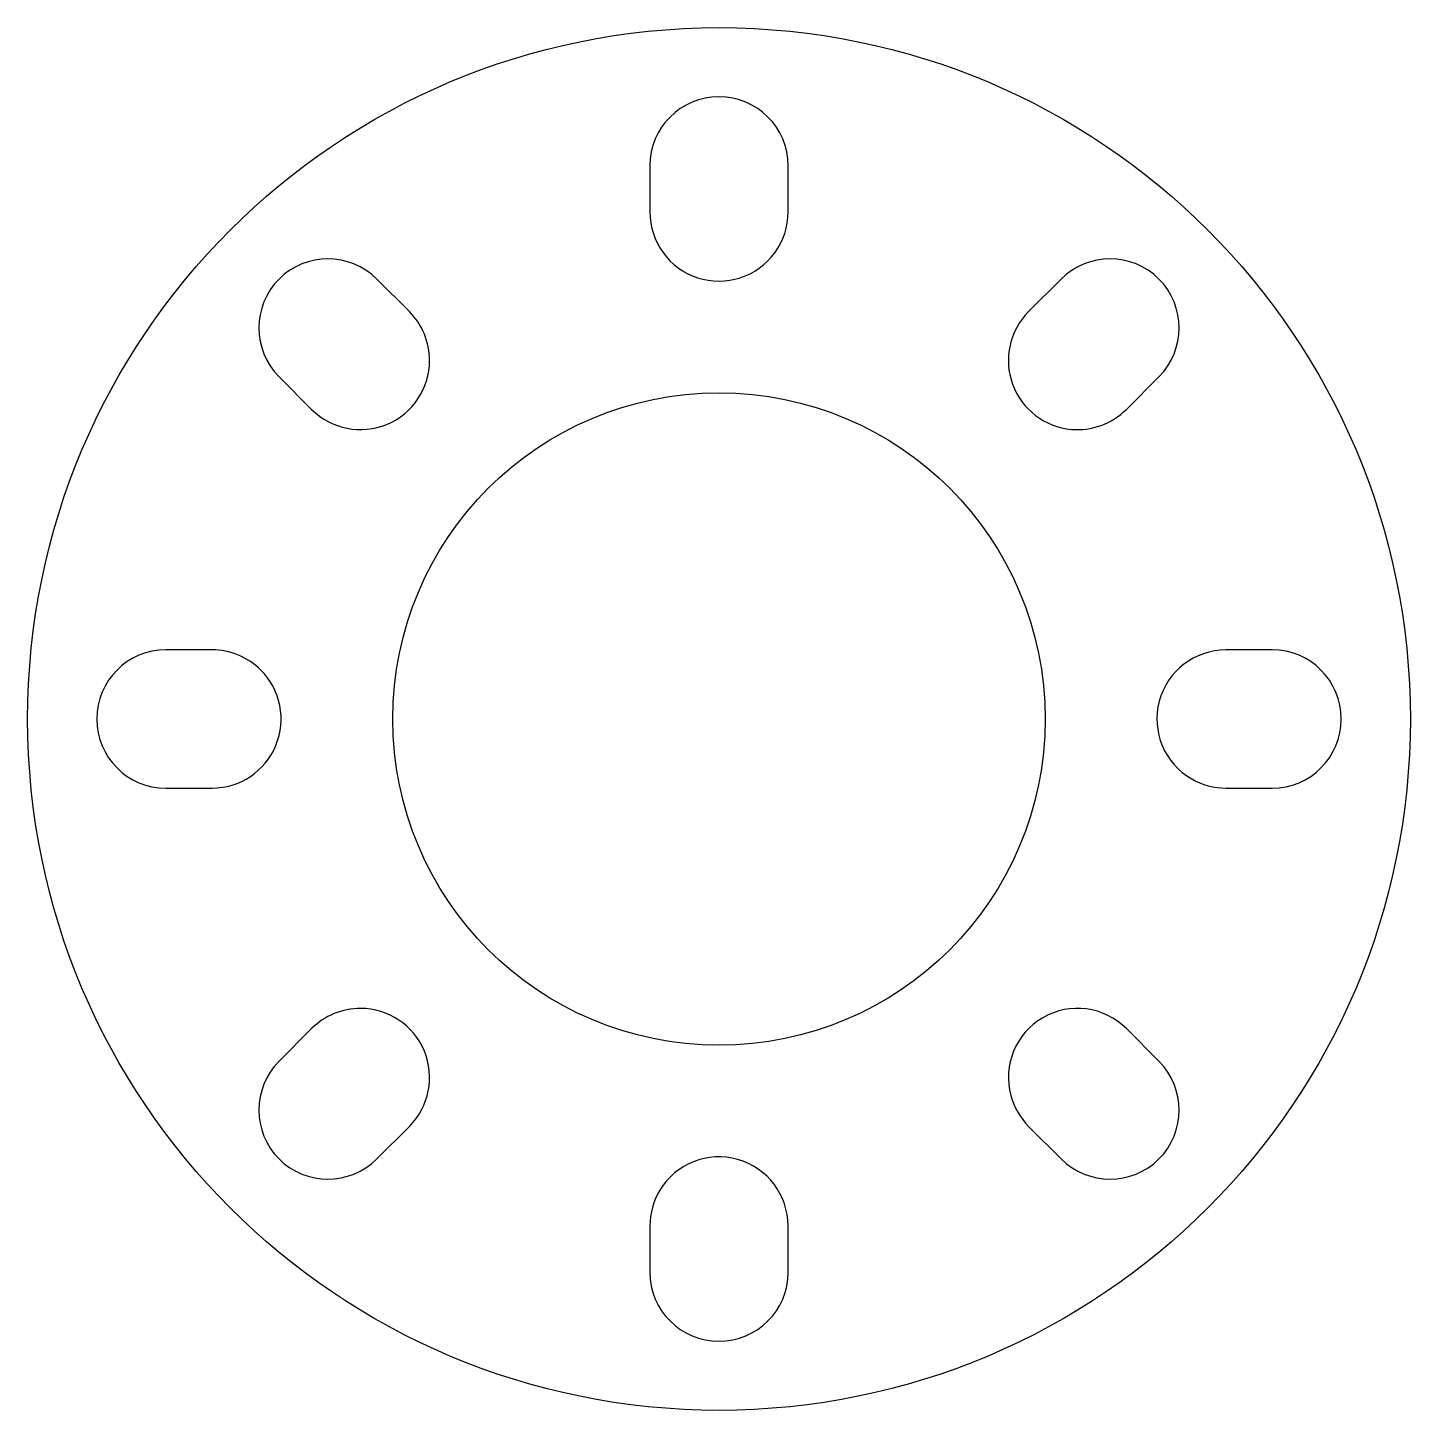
# Model space of a CAD drawing. Header units: millimetres. Extents: x -95 to 95, y -95 to 95.
import ezdxf

# ---------------------------------------------------------------- set-up
doc = ezdxf.new("R2010")
doc.units = ezdxf.units.MM
doc.layers.add('cutting', color=1, linetype='Continuous')

msp = doc.modelspace()

# ---------------------------------------------------------------- linework, layer by layer
at = {"layer": 'cutting', "color": 1}
for p, q in [((-9.53, 76.2), (-9.53, 69.85)), ((9.52, 69.85), (9.52, 76.2)), ((-42.66, 56.13), (-47.15, 60.62)), ((47.15, 60.62), (42.66, 56.13)), ((-60.62, 47.15), (-56.13, 42.66)), ((56.13, 42.66), (60.62, 47.15)), ((-69.85, 9.52), (-76.2, 9.52)), ((76.2, 9.52), (69.85, 9.52)), ((-76.2, -9.53), (-69.85, -9.53)), ((69.85, -9.53), (76.2, -9.53)), ((-56.13, -42.66), (-60.62, -47.15)), ((60.62, -47.15), (56.13, -42.66)), ((-47.15, -60.62), (-42.66, -56.13)), ((42.66, -56.13), (47.15, -60.62)), ((-9.53, -69.85), (-9.53, -76.2)), ((9.52, -76.2), (9.52, -69.85))]:
    msp.add_line(p, q, dxfattribs=at)
for radius in [95.25, 44.95]:
    msp.add_circle((0, 0), radius, dxfattribs=at)
for centre, radius, start, end in [((0, 76.2), 9.53, 0, 180), ((0, 69.85), 9.52, 180, 323.7462), ((0, 69.85), 9.52, 323.7462, 0), ((-53.88, 53.88), 9.52, 45, 225), ((53.88, 53.88), 9.52, 315, 135), ((-49.39, 49.39), 9.52, 0, 45), ((49.39, 49.39), 9.52, 135, 265.0177), ((-49.39, 49.39), 9.52, 225, 360), ((49.39, 49.39), 9.52, 265.0177, 315), ((-76.2, 0), 9.53, 90, 270), ((69.85, 0), 9.52, 90, 240.2433), ((76.2, 0), 9.53, 270, 90), ((-69.85, 0), 9.52, 45, 90), ((-69.85, 0), 9.52, 270, 45), ((69.85, 0), 9.52, 240.2433, 270), ((-49.39, -49.39), 9.52, 90, 135), ((-49.39, -49.39), 9.52, 315, 90), ((49.39, -49.39), 9.52, 45, 195.0926), ((-53.88, -53.88), 9.52, 135, 315), ((53.88, -53.88), 9.52, 225, 45), ((49.39, -49.39), 9.52, 195.0926, 225), ((0, -69.85), 9.52, 0, 148.7397), ((0, -69.85), 9.52, 148.7397, 180), ((0, -76.2), 9.53, 180, 0)]:
    msp.add_arc(centre, radius, start, end, dxfattribs=at)

doc.saveas('drawing.dxf')
